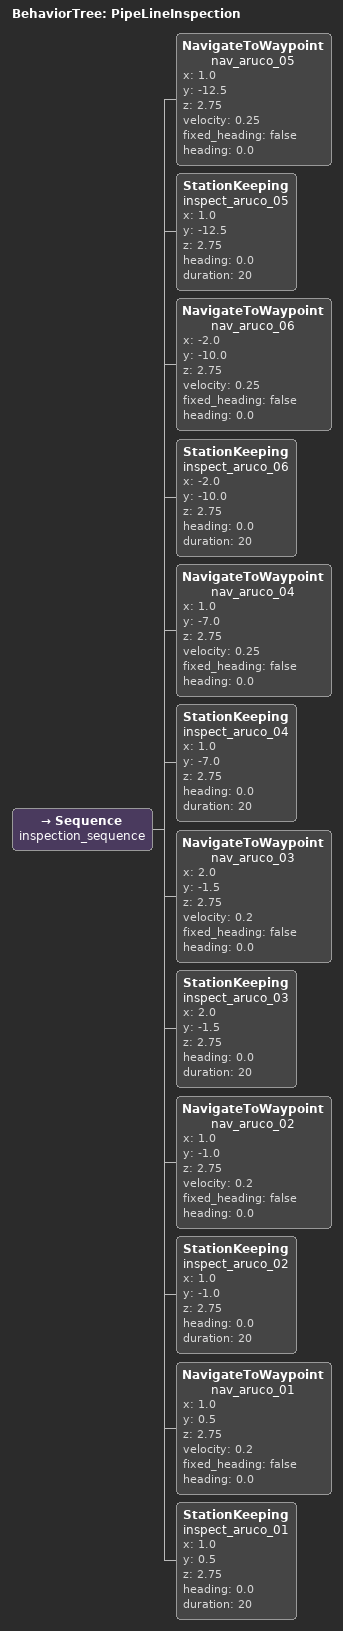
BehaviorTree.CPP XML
<?xml version="1.0" encoding="UTF-8"?>
<root BTCPP_format="4" main_tree_to_execute="PipeLineInspection">
  <BehaviorTree ID="PipeLineInspection">
    <Sequence name="inspection_sequence">

      <NavigateToWaypoint name="nav_aruco_05"
                          x="1.0" y="-12.5" z="2.75"
                          velocity="0.25" fixed_heading="false" heading="0.0"/>
      <StationKeeping name="inspect_aruco_05"
                      x="1.0" y="-12.5" z="2.75"
                      heading="0.0" duration="20"/>

      <NavigateToWaypoint name="nav_aruco_06"
                          x="-2.0" y="-10.0" z="2.75"
                          velocity="0.25" fixed_heading="false" heading="0.0"/>
      <StationKeeping name="inspect_aruco_06"
                      x="-2.0" y="-10.0" z="2.75"
                      heading="0.0" duration="20"/>

      <NavigateToWaypoint name="nav_aruco_04"
                          x="1.0" y="-7.0" z="2.75"
                          velocity="0.25" fixed_heading="false" heading="0.0"/>
      <StationKeeping name="inspect_aruco_04"
                      x="1.0" y="-7.0" z="2.75"
                      heading="0.0" duration="20"/>

      <NavigateToWaypoint name="nav_aruco_03"
                          x="2.0" y="-1.5" z="2.75"
                          velocity="0.2" fixed_heading="false" heading="0.0"/>
      <StationKeeping name="inspect_aruco_03"
                      x="2.0" y="-1.5" z="2.75"
                      heading="0.0" duration="20"/>

      <NavigateToWaypoint name="nav_aruco_02"
                          x="1.0" y="-1.0" z="2.75"
                          velocity="0.2" fixed_heading="false" heading="0.0"/>
      <StationKeeping name="inspect_aruco_02"
                      x="1.0" y="-1.0" z="2.75"
                      heading="0.0" duration="20"/>

      <NavigateToWaypoint name="nav_aruco_01"
                          x="1.0" y="0.5" z="2.75"
                          velocity="0.2" fixed_heading="false" heading="0.0"/>
      <StationKeeping name="inspect_aruco_01"
                      x="1.0" y="0.5" z="2.75"
                      heading="0.0" duration="20"/>

    </Sequence>
  </BehaviorTree>
</root>
